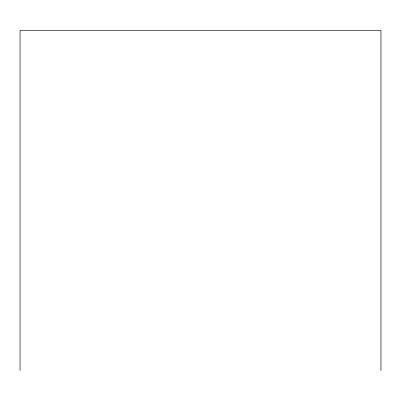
<?xml version="1.0" encoding="UTF-8"?>
<svg xmlns="http://www.w3.org/2000/svg" width="401" height="401" viewBox="0 0 401 401"><rect width="100%" height="100%" fill="white"/><g stroke="black" fill="none" stroke-linecap="round" stroke-linejoin="round"><path stroke-width="0.6" d="M380.95 370.584L380.95 30.416L20.05 30.416L20.05 370.584"/></g></svg>
